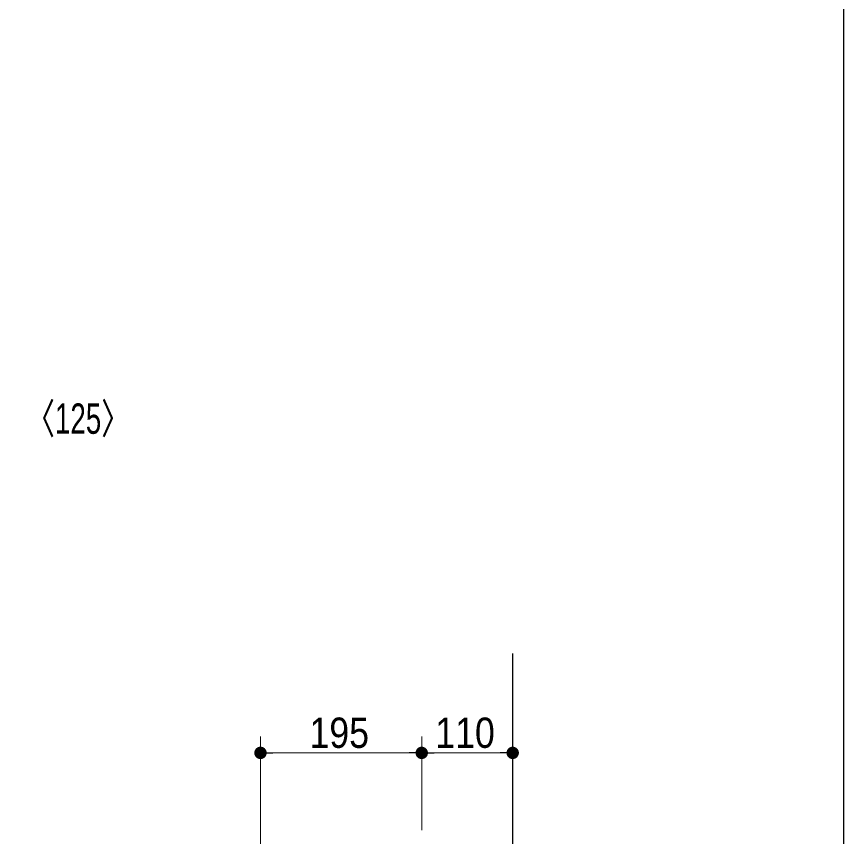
# Model space of a CAD drawing. Units: millimetres, scale not verified. Extents: x -6062 to 6062, y -3045 to 3045.
# Drawn here: x -1318 to -318, y -991 to 0 of the extents above; entities that cross this region are included whole.
import ezdxf
from ezdxf.enums import TextEntityAlignment as Align

# ---------------------------------------------------------------- set-up
doc = ezdxf.new("R2010")
doc.units = ezdxf.units.MM
doc.header["$LTSCALE"] = 20
doc.header["$PDMODE"] = 32
doc.header["$PDSIZE"] = 10
doc.linetypes.add('USER1', pattern=[2.91, 1.76, -0.4, 0.35, -0.4])
doc.linetypes.add('USER2', pattern=[1.11, 0.71, -0.4])
for name, color, linetype, lineweight in [('0-0_5ボウル・キャビネット', 7, 'Continuous', 15), ('0-2_1図面枠', 7, 'Continuous', 20), ('0-3_2寸法-1', 7, 'Continuous', 15), ('0-4_0', 7, 'Continuous', 25), ('0-6_2寸法-2', 7, 'Continuous', 15)]:
    doc.layers.add(name, color=color, linetype=linetype, lineweight=lineweight)
doc.layers.add('0-5_Defpoints', color=7, linetype='Continuous')
doc.styles.add('ＭＳ Ｐゴシック', font='')
doc.styles.get('ＭＳ Ｐゴシック').set_extended_font_data('MS PGothic')

# ---------------------------------------------------------------- blocks, each defined once
blk = doc.blocks.new('_Dot')
at = {"layer": '0-4_0'}
blk.add_line((-10, 0), (-20, 0), dxfattribs=at)
for points in [[(0, 0), (-10, 0), (-9.92, 1.25)], [(0, 0), (-9.92, -1.25), (-10, 0)], [(0, 0), (-9.92, 1.25), (-9.69, 2.49)], [(0, 0), (-9.69, -2.49), (-9.92, -1.25)], [(0, 0), (-9.69, 2.49), (-9.3, 3.68)], [(0, 0), (-9.3, -3.68), (-9.69, -2.49)], [(0, 0), (-9.3, 3.68), (-8.76, 4.82)], [(0, 0), (-8.76, -4.82), (-9.3, -3.68)], [(0, 0), (-8.76, 4.82), (-8.09, 5.88)], [(0, 0), (-8.09, -5.88), (-8.76, -4.82)], [(0, 0), (-8.09, 5.88), (-7.29, 6.85)], [(0, 0), (-7.29, -6.85), (-8.09, -5.88)], [(0, 0), (-7.29, 6.85), (-6.37, 7.71)], [(0, 0), (-6.37, -7.71), (-7.29, -6.85)], [(0, 0), (-6.37, 7.71), (-5.36, 8.44)], [(0, 0), (-5.36, -8.44), (-6.37, -7.71)], [(0, 0), (-5.36, 8.44), (-4.26, 9.05)], [(0, 0), (-4.26, -9.05), (-5.36, -8.44)], [(0, 0), (-4.26, 9.05), (-3.09, 9.51)], [(0, 0), (-3.09, -9.51), (-4.26, -9.05)], [(0, 0), (-3.09, 9.51), (-1.87, 9.82)], [(0, 0), (-1.87, -9.82), (-3.09, -9.51)], [(0, 0), (-1.87, 9.82), (-0.63, 9.98)], [(0, 0), (-0.63, -9.98), (-1.87, -9.82)], [(0, 0), (-0.63, 9.98), (0.63, 9.98)], [(0, 0), (0.63, -9.98), (-0.63, -9.98)], [(0, 0), (0.63, 9.98), (1.87, 9.82)], [(0, 0), (1.87, 9.82), (3.09, 9.51)], [(0, 0), (3.09, 9.51), (4.26, 9.05)], [(0, 0), (4.26, 9.05), (5.36, 8.44)], [(0, 0), (5.36, 8.44), (6.37, 7.71)], [(0, 0), (6.37, 7.71), (7.29, 6.85)], [(0, 0), (7.29, 6.85), (8.09, 5.88)], [(0, 0), (8.09, 5.88), (8.76, 4.82)], [(0, 0), (8.76, 4.82), (9.3, 3.68)], [(0, 0), (9.3, 3.68), (9.69, 2.49)], [(0, 0), (9.69, 2.49), (9.92, 1.25)], [(0, 0), (9.92, 1.25), (10, 0)], [(0, 0), (1.87, -9.82), (0.63, -9.98)], [(0, 0), (3.09, -9.51), (1.87, -9.82)], [(0, 0), (4.26, -9.05), (3.09, -9.51)], [(0, 0), (5.36, -8.44), (4.26, -9.05)], [(0, 0), (6.37, -7.71), (5.36, -8.44)], [(0, 0), (7.29, -6.85), (6.37, -7.71)], [(0, 0), (8.09, -5.88), (7.29, -6.85)], [(0, 0), (8.76, -4.82), (8.09, -5.88)], [(0, 0), (9.3, -3.68), (8.76, -4.82)], [(0, 0), (9.69, -2.49), (9.3, -3.68)], [(0, 0), (9.92, -1.25), (9.69, -2.49)], [(0, 0), (10, 0), (9.92, -1.25)]]:
    blk.add_solid(points, dxfattribs=at)
blk = doc.blocks.new('グループ-23')
at = {"layer": '0-0_5ボウル・キャビネット', "linetype": 'USER2'}
for p, q in [((21060, -27600), (21060, -36900)), ((12420, -28980), (13860, -28980)), ((14160, -28980), (19960, -28980)), ((12420, -31680), (13860, -31680)), ((14160, -31680), (19960, -31680)), ((12420, -33840), (16860, -33840)), ((17160, -33840), (19960, -33840)), ((12420, -36540), (16860, -36540)), ((17160, -36540), (19960, -36540)), ((12460, -36900), (21400, -36900)), ((12460, -36900), (12460, -37300))]:
    blk.add_line(p, q, dxfattribs=at)
at = {"layer": '0-0_5ボウル・キャビネット'}
blk.add_line((12020, -27640), (12020, -30740), dxfattribs=at)
at = {"layer": '0-0_5ボウル・キャビネット', "lineweight": 30}
for points in [[(11400, -26600), (21400, -26600), (21400, -27600), (11400, -27600)], [(12060, -27600), (21400, -27600), (21400, -37300), (12060, -37300)], [(11420, -27640), (12020, -27640), (12020, -27980), (11420, -27980)], [(11420, -28260), (12020, -28260), (12020, -28600), (11420, -28600)], [(11420, -28880), (12020, -28880), (12020, -29220), (11420, -29220)], [(11420, -29500), (12020, -29500), (12020, -29840), (11420, -29840)], [(11420, -30120), (12020, -30120), (12020, -30460), (11420, -30460)], [(11420, -30740), (12020, -30740), (12020, -31080), (11420, -31080)], [(11420, -31360), (12020, -31360), (12020, -31700), (11420, -31700)], [(11420, -31980), (12020, -31980), (12020, -32320), (11420, -32320)], [(11420, -32580), (12020, -32580), (12020, -32920), (11420, -32920)], [(11420, -33200), (12020, -33200), (12020, -33540), (11420, -33540)], [(11420, -33820), (12020, -33820), (12020, -34160), (11420, -34160)], [(11420, -34440), (12020, -34440), (12020, -34780), (11420, -34780)], [(11420, -35060), (12020, -35060), (12020, -35400), (11420, -35400)], [(11420, -35680), (12020, -35680), (12020, -36020), (11420, -36020)], [(11420, -36300), (12020, -36300), (12020, -36640), (11420, -36640)], [(11420, -36920), (12020, -36920), (12020, -37260), (11420, -37260)], [(12750, -37300), (13450, -37300), (13450, -40400), (12750, -40400)], [(20450, -37300), (21150, -37300), (21150, -40400), (20450, -40400)]]:
    blk.add_lwpolyline(points, close=True, dxfattribs=at)
at = {"layer": '0-0_5ボウル・キャビネット', "linetype": 'USER2'}
for points in [[(12480, -27600), (12880, -27600), (12880, -28600), (12480, -28600)], [(13860, -28980), (14160, -28980), (14160, -31680), (13860, -31680)], [(19960, -28980), (20260, -28980), (20260, -31680), (19960, -31680)], [(12480, -31860), (12800, -31860), (12800, -33060), (12480, -33060)], [(16860, -33840), (17160, -33840), (17160, -36540), (16860, -36540)], [(19960, -33840), (20260, -33840), (20260, -36540), (19960, -36540)]]:
    blk.add_lwpolyline(points, close=True, dxfattribs=at)
at = {"layer": '0-0_5ボウル・キャビネット', "lineweight": 30}
for points in [[(12060, -32320), (12020, -32320), (12020, -27640), (12060, -27640)], [(11000, -28040), (12020, -28040), (12020, -28200), (11000, -28200)], [(12060, -32580), (12020, -32580), (12020, -37260), (12060, -37260)], [(11000, -32980), (12020, -32980), (12020, -33140), (11000, -33140)]]:
    blk.add_lwpolyline(points, dxfattribs=at)
at = {"layer": '0-0_5ボウル・キャビネット', "linetype": 'USER2'}
for points in [[(12060, -32320), (12420, -32320), (12420, -27640), (12060, -27640)], [(12060, -37260), (12420, -37260), (12420, -32580), (12060, -32580)]]:
    blk.add_lwpolyline(points, dxfattribs=at)
at = {"layer": '0-0_5ボウル・キャビネット', "lineweight": 30}
for centre in [(10940, -28120), (10940, -33060)]:
    blk.add_circle(centre, 100, dxfattribs=at)
blk = doc.blocks.new('グループ-24')
at = {"layer": '0-0_5ボウル・キャビネット', "lineweight": 30}
for p, q in [((21400, -40400), (21400, -15400)), ((9400, -40400), (21400, -40400))]:
    blk.add_line(p, q, dxfattribs=at)
at = {"layer": '0-0_5ボウル・キャビネット', "linetype": 'USER1'}
for p, q in [((22400, -28600), (20400, -28600)), ((22400, -36300), (20400, -36300))]:
    blk.add_line(p, q, dxfattribs=at)
at = {"layer": '0-0_5ボウル・キャビネット'}
blk.add_blockref('グループ-23', (0, 0), dxfattribs=at)

msp = doc.modelspace()

# ---------------------------------------------------------------- linework, layer by layer
at = {"layer": '0-2_1図面枠', "lineweight": 30}
msp.add_line((-317.5, 1750), (-317.5, -2420), dxfattribs=at)
at = {"layer": '0-3_2寸法-1'}
for p, q in [((-1022.5, -1135), (-1022.5, -870)), ((-827.5, -983.5), (-827.5, -870)), ((-827.5, -983.5), (-827.5, -870)), ((-717.5, -983.5), (-717.5, -870)), ((-1007.49, -890), (-842.51, -890)), ((-732.51, -890), (-812.49, -890))]:
    msp.add_line(p, q, dxfattribs=at)
at = {"layer": '0-5_Defpoints'}
msp.add_point((-827.5, -890), dxfattribs=at)

# ---------------------------------------------------------------- block references
at = {"layer": '0-0_5ボウル・キャビネット', "xscale": 0.05, "yscale": 0.05}
msp.add_blockref('グループ-24', (-1787.5, 0), dxfattribs=at)
at = {"layer": '0-3_2寸法-1', "xscale": 0.7503418, "yscale": 0.7503418, "rotation": 180}
for p in [(-1022.5, -890), (-827.5, -890)]:
    msp.add_blockref('_Dot', p, dxfattribs=at)
at = {"layer": '0-3_2寸法-1', "xscale": 0.7503418, "yscale": 0.7503418}
for p in [(-827.5, -890), (-717.5, -890)]:
    msp.add_blockref('_Dot', p, dxfattribs=at)

# ---------------------------------------------------------------- texts
at = {"layer": '0-3_2寸法-1', "style": 'ＭＳ Ｐゴシック', "width": 0.9}
for s, p in [('195', (-963.22, -894.96)), ('110', (-811.11, -894.96))]:
    msp.add_text(s, height=36.66, dxfattribs=at).set_placement(p, align=Align.BOTTOM_LEFT)
at = {"layer": '0-6_2寸法-2', "style": 'ＭＳ Ｐゴシック', "width": 0.7}
msp.add_text('〈125〉', height=36.69, dxfattribs=at).set_placement((-1306.14, -515.31), align=Align.BOTTOM_LEFT)

doc.saveas('drawing.dxf')
